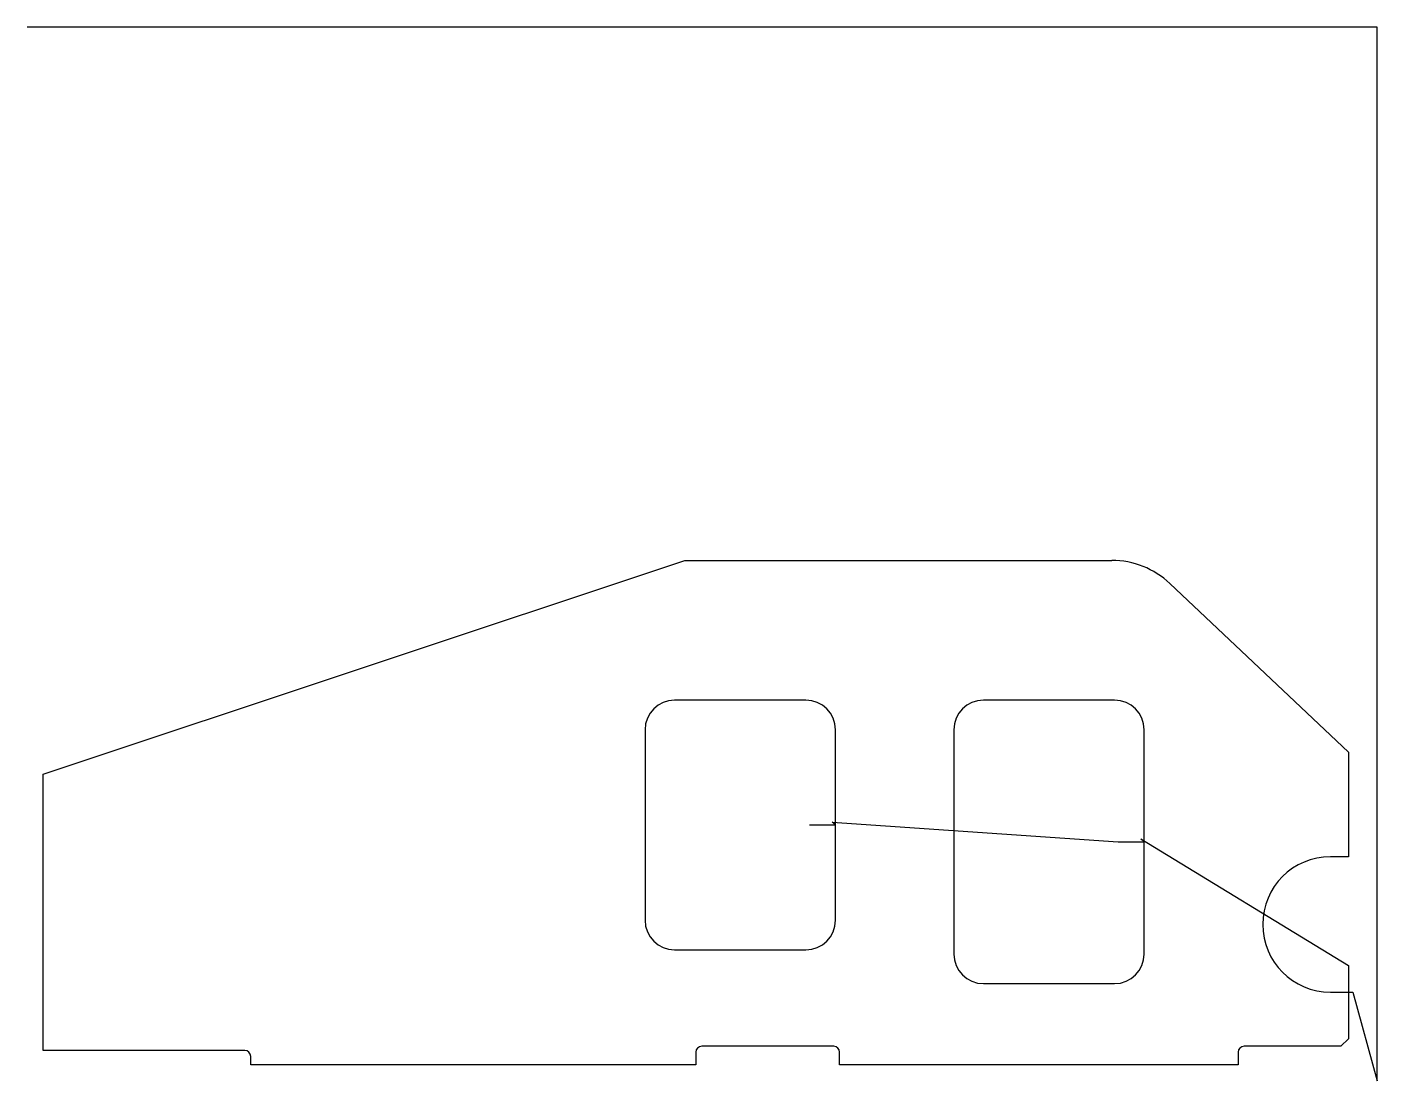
# Model space of a CAD drawing. Header units: metres. Extents: x 0 to 1595, y 0 to 1245.
import ezdxf

# ---------------------------------------------------------------- set-up
doc = ezdxf.new("R2010")
doc.units = ezdxf.units.M

msp = doc.modelspace()

# ---------------------------------------------------------------- linework, layer by layer
at = {"layer": 'TOOL_0'}
for p, q in [((1, 1245.241), (0, 1245.241)), ((1595.49, 1245.241), (1, 1245.241)), ((1595.49, 1), (1595.49, 1245.241)), ((19, 362.589), (777.275, 615.001)), ((777.275, 615.001), (1282.113, 615.001)), ((1350.738, 587.737), (1561.8, 388.605)), ((920.4, 450.001), (765.4, 450.001)), ((1285.4, 450.001), (1130.4, 450.001)), ((730.4, 415.001), (730.4, 190.001)), ((955.4, 302.501), (955.4, 415.001)), ((1095.4, 415.001), (1095.4, 150.001)), ((1320.4, 282.501), (1320.4, 415.001)), ((1561.8, 388.605), (1561.8, 265.001)), ((19, 36.001), (19, 362.589)), ((955.4, 302.501), (951.624, 305.902)), ((951.624, 305.902), (1289.55, 282.501)), ((924.986, 302.501), (955.4, 302.501)), ((955.4, 190.001), (955.4, 302.501)), ((1289.55, 282.501), (1320.4, 282.501)), ((1320.4, 282.501), (1316.556, 286.016)), ((1316.556, 286.016), (1561.8, 136.258)), ((1320.4, 150.001), (1320.4, 282.501)), ((1561.8, 265.001), (1540.4, 265.001)), ((765.4, 155.001), (920.4, 155.001)), ((1561.8, 136.258), (1561.8, 105.001)), ((1130.4, 115.001), (1285.4, 115.001)), ((1540.4, 105.001), (1561.8, 105.001)), ((1561.8, 105.001), (1561.8, 49.987)), ((1561.8, 105.001), (1567.012, 105.001)), ((1567.012, 105.001), (1595.49, 0)), ((1561.8, 49.987), (1552.814, 41.001)), ((257.4, 36.001), (19, 36.001)), ((790.4, 34.001), (790.4, 19.001)), ((953.4, 41.001), (797.4, 41.001)), ((960.4, 19.001), (960.4, 34.001)), ((1431.4, 34.001), (1431.4, 19.001)), ((1552.814, 41.001), (1438.4, 41.001)), ((264.4, 19.001), (264.4, 29.001)), ((790.4, 19.001), (264.4, 19.001)), ((1431.4, 19.001), (960.4, 19.001)), ((1595.49, 0), (1595.49, 1)), ((1595.49, 1), (1595.49, 0)), ((1595.49, 0), (1595.49, 1)), ((1595.49, 0), (1595.49, 0))]:
    msp.add_line(p, q, dxfattribs=at)
for centre, radius, start, end in [((1282.113, 515.001), 100, 46.665782, 90), ((765.4, 415.001), 35, 90, 180), ((920.4, 415.001), 35, 0, 90), ((1130.4, 415.001), 35, 90, 180), ((1285.4, 415.001), 35, 0, 90), ((1540.4, 185.001), 80, 90, 270), ((765.4, 190.001), 35, 180, 270), ((920.4, 190.001), 35, 270, 0), ((1130.4, 150.001), 35, 180, 270), ((1285.4, 150.001), 35, 270, 0), ((257.4, 29.001), 7, 0, 90), ((797.4, 34.001), 7, 90, 180), ((953.4, 34.001), 7, 0, 90), ((1438.4, 34.001), 7, 90, 180)]:
    msp.add_arc(centre, radius, start, end, dxfattribs=at)

doc.saveas('drawing.dxf')
